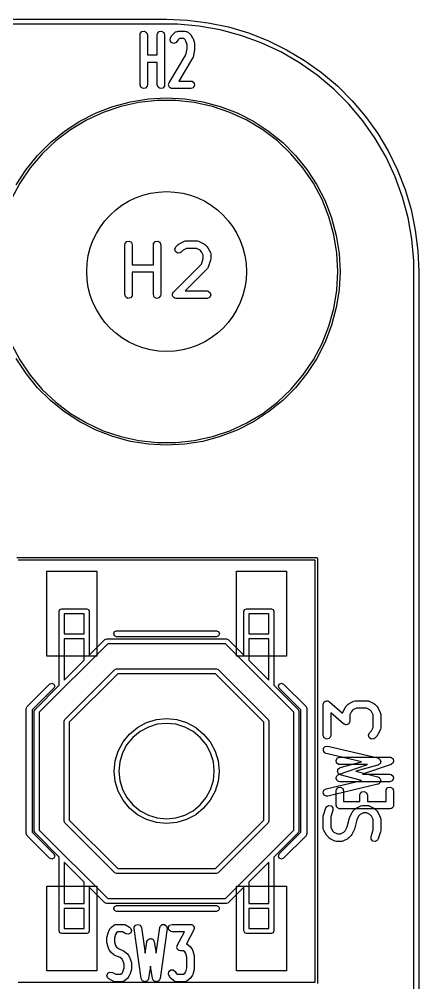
# Model space of a CAD drawing. Extents: x 3.67 to 6.5, y -4.53 to -1.6.
# Drawn here: x 6.183 to 6.498, y -2.529 to -1.77 of the extents above; entities that cross this region are included whole.
import ezdxf

# ---------------------------------------------------------------- set-up
doc = ezdxf.new("R2010")
doc.units = 0
doc.header["$MEASUREMENT"] = 0
doc.layers.add('BLACK', color=7, linetype='CONTINUOUS')

msp = doc.modelspace()

# ---------------------------------------------------------------- linework, layer by layer
at = {"layer": 'BLACK', "linetype": 'CONTINUOUS'}
for p, q in [((3.93701, -1.76969), (6.29921, -1.76969)), ((6.29921, -1.77362), (3.93701, -1.77362)), ((6.29921, -1.76969), (6.31563, -1.77036)), ((6.30772, -1.77362), (6.29921, -1.77362)), ((6.32467, -1.77511), (6.30772, -1.77362)), ((6.31563, -1.77036), (6.33194, -1.7724)), ((6.34143, -1.77806), (6.32467, -1.77511)), ((6.33194, -1.7724), (6.34802, -1.77577)), ((6.34802, -1.77577), (6.36377, -1.78046)), ((6.27826, -1.78199), (6.27844, -1.78098)), ((6.27826, -1.82136), (6.27826, -1.78199)), ((6.27844, -1.78098), (6.27974, -1.77944)), ((6.27974, -1.77944), (6.28173, -1.77908)), ((6.28173, -1.77908), (6.28348, -1.78009)), ((6.28348, -1.78009), (6.28417, -1.78199)), ((6.28417, -1.78199), (6.28417, -1.79779)), ((6.29176, -1.78199), (6.29194, -1.78098)), ((6.29176, -1.79779), (6.29176, -1.78199)), ((6.29194, -1.78098), (6.29324, -1.77944)), ((6.29324, -1.77944), (6.29523, -1.77908)), ((6.29523, -1.77908), (6.29698, -1.78009)), ((6.29698, -1.78009), (6.29767, -1.78199)), ((6.29767, -1.78199), (6.29767, -1.82136)), ((6.30192, -1.78621), (6.3023, -1.78422)), ((6.3023, -1.78422), (6.30343, -1.78235)), ((6.30343, -1.78235), (6.30405, -1.78163)), ((6.30405, -1.78163), (6.30407, -1.7816)), ((6.30407, -1.7816), (6.30632, -1.77972)), ((6.30632, -1.77972), (6.30721, -1.77921)), ((6.30721, -1.77921), (6.30773, -1.77922)), ((6.30773, -1.77922), (6.30821, -1.77904)), ((6.30821, -1.77904), (6.31384, -1.77904)), ((6.31384, -1.77904), (6.31485, -1.77922)), ((6.31485, -1.77922), (6.31524, -1.77955)), ((6.31524, -1.77955), (6.31573, -1.77972)), ((6.31573, -1.77972), (6.31798, -1.7816)), ((6.31798, -1.7816), (6.31859, -1.78233)), ((6.31859, -1.78233), (6.31862, -1.78235)), ((6.31862, -1.78235), (6.31974, -1.78422)), ((6.31974, -1.78422), (6.31996, -1.78479)), ((6.35787, -1.78246), (6.34143, -1.77806)), ((6.37386, -1.78828), (6.35787, -1.78246)), ((6.36377, -1.78046), (6.37908, -1.78643)), ((6.3029, -1.78797), (6.30192, -1.78621)), ((6.30479, -1.78869), (6.3029, -1.78797)), ((6.3067, -1.78804), (6.30479, -1.78869)), ((6.30737, -1.78726), (6.3067, -1.78804)), ((6.30824, -1.78582), (6.30737, -1.78726)), ((6.30928, -1.78495), (6.30824, -1.78582)), ((6.31277, -1.78495), (6.30928, -1.78495)), ((6.31381, -1.78582), (6.31277, -1.78495)), ((6.31449, -1.78694), (6.31381, -1.78582)), ((6.31538, -1.78993), (6.31449, -1.78694)), ((6.31538, -1.79295), (6.31538, -1.78993)), ((6.31996, -1.78479), (6.32004, -1.78489)), ((6.32004, -1.78489), (6.32116, -1.78864)), ((6.32116, -1.78864), (6.32125, -1.78939)), ((6.32125, -1.78939), (6.32129, -1.78949)), ((6.32129, -1.78949), (6.32129, -1.79324)), ((6.38928, -1.79548), (6.37386, -1.78828)), ((6.37908, -1.78643), (6.39384, -1.79365)), ((6.28417, -1.79779), (6.29176, -1.79779)), ((6.30118, -1.81984), (6.31442, -1.79779)), ((6.31442, -1.79779), (6.31538, -1.79295)), ((6.32011, -1.79944), (6.31975, -1.80037)), ((6.32123, -1.79382), (6.32011, -1.79944)), ((6.32129, -1.79324), (6.32121, -1.79368)), ((6.32121, -1.79368), (6.32123, -1.79382)), ((6.40402, -1.80399), (6.38928, -1.79548)), ((6.39384, -1.79365), (6.40796, -1.80206)), ((6.29176, -1.80369), (6.28417, -1.80369)), ((6.28417, -1.80369), (6.28417, -1.82136)), ((6.29176, -1.82136), (6.29176, -1.80369)), ((6.31974, -1.80038), (6.30893, -1.81841)), ((6.31975, -1.80037), (6.31974, -1.80038)), ((6.41796, -1.81375), (6.40402, -1.80399)), ((6.40796, -1.80206), (6.42133, -1.81161)), ((6.431, -1.82469), (6.41796, -1.81375)), ((6.42133, -1.81161), (6.43387, -1.82223)), ((6.27895, -1.82326), (6.27826, -1.82136)), ((6.28417, -1.82136), (6.28399, -1.82237)), ((6.29245, -1.82326), (6.29176, -1.82136)), ((6.29767, -1.82136), (6.29749, -1.82237)), ((6.3008, -1.82085), (6.30108, -1.82038)), ((6.30089, -1.82134), (6.3008, -1.82085)), ((6.3008, -1.82183), (6.30089, -1.82134)), ((6.30106, -1.8223), (6.3008, -1.82183)), ((6.30115, -1.82284), (6.30106, -1.8223)), ((6.30108, -1.82038), (6.30118, -1.81984)), ((6.30893, -1.81841), (6.31834, -1.81841)), ((6.31834, -1.81841), (6.31935, -1.81859)), ((6.31935, -1.81859), (6.32089, -1.81989)), ((6.32124, -1.82188), (6.32023, -1.82362)), ((6.32089, -1.81989), (6.32124, -1.82188)), ((6.43387, -1.82223), (6.44549, -1.83385)), ((6.2807, -1.82427), (6.27895, -1.82326)), ((6.28269, -1.82392), (6.2807, -1.82427)), ((6.28399, -1.82237), (6.28269, -1.82392)), ((6.2942, -1.82427), (6.29245, -1.82326)), ((6.29619, -1.82392), (6.2942, -1.82427)), ((6.29749, -1.82237), (6.29619, -1.82392)), ((6.30154, -1.82316), (6.30115, -1.82284)), ((6.30178, -1.82359), (6.30154, -1.82316)), ((6.30228, -1.82379), (6.30178, -1.82359)), ((6.3027, -1.82414), (6.30228, -1.82379)), ((6.30362, -1.8243), (6.3027, -1.82414)), ((6.30366, -1.82432), (6.30362, -1.8243)), ((6.30368, -1.82431), (6.30366, -1.82432)), ((6.30371, -1.82432), (6.30368, -1.82431)), ((6.31834, -1.82432), (6.30371, -1.82432)), ((6.32023, -1.82362), (6.31834, -1.82432)), ((6.44303, -1.83672), (6.431, -1.82469)), ((6.25694, -1.83839), (6.27077, -1.83468)), ((6.27737, -1.83524), (6.26309, -1.83839)), ((6.27077, -1.83468), (6.28491, -1.83244)), ((6.2919, -1.83366), (6.27737, -1.83524)), ((6.28491, -1.83244), (6.29921, -1.83169)), ((6.30652, -1.83366), (6.2919, -1.83366)), ((6.29921, -1.83169), (6.31351, -1.83244)), ((6.32106, -1.83524), (6.30652, -1.83366)), ((6.31351, -1.83244), (6.32766, -1.83468)), ((6.33534, -1.83839), (6.32106, -1.83524)), ((6.32766, -1.83468), (6.34149, -1.83839)), ((6.45397, -1.84975), (6.44303, -1.83672)), ((6.44549, -1.83385), (6.45611, -1.84639)), ((6.23081, -1.85002), (6.24357, -1.84352)), ((6.24923, -1.84305), (6.23596, -1.84919)), ((6.24357, -1.84352), (6.25694, -1.83839)), ((6.26309, -1.83839), (6.24923, -1.84305)), ((6.3492, -1.84305), (6.33534, -1.83839)), ((6.34149, -1.83839), (6.35486, -1.84352)), ((6.36247, -1.84919), (6.3492, -1.84305)), ((6.35486, -1.84352), (6.36762, -1.85002)), ((6.2188, -1.85782), (6.23081, -1.85002)), ((6.23596, -1.84919), (6.22343, -1.85673)), ((6.375, -1.85673), (6.36247, -1.84919)), ((6.36762, -1.85002), (6.37963, -1.85782)), ((6.46373, -1.86369), (6.45397, -1.84975)), ((6.45611, -1.84639), (6.46566, -1.85976)), ((6.20767, -1.86683), (6.2188, -1.85782)), ((6.22343, -1.85673), (6.21179, -1.86558)), ((6.38664, -1.86558), (6.375, -1.85673)), ((6.37963, -1.85782), (6.39076, -1.86683)), ((6.46566, -1.85976), (6.47407, -1.87388)), ((6.19754, -1.87696), (6.20767, -1.86683)), ((6.21179, -1.86558), (6.20117, -1.87564)), ((6.39725, -1.87564), (6.38664, -1.86558)), ((6.39076, -1.86683), (6.40088, -1.87696)), ((6.47224, -1.87843), (6.46373, -1.86369)), ((6.47407, -1.87388), (6.48129, -1.88864)), ((6.18853, -1.88809), (6.19754, -1.87696)), ((6.20117, -1.87564), (6.19171, -1.88678)), ((6.40672, -1.88678), (6.39725, -1.87564)), ((6.40088, -1.87696), (6.4099, -1.88809)), ((6.47943, -1.89385), (6.47224, -1.87843)), ((6.18073, -1.9001), (6.18853, -1.88809)), ((6.19171, -1.88678), (6.1835, -1.89888)), ((6.41492, -1.89888), (6.40672, -1.88678)), ((6.4099, -1.88809), (6.41769, -1.9001)), ((6.48129, -1.88864), (6.48726, -1.90395)), ((6.48525, -1.90985), (6.47943, -1.89385)), ((6.1835, -1.89888), (6.17665, -1.9118)), ((6.42177, -1.9118), (6.41492, -1.89888)), ((6.41769, -1.9001), (6.4242, -1.91286)), ((6.48726, -1.90395), (6.49195, -1.9197)), ((6.42718, -1.92539), (6.42177, -1.9118)), ((6.4242, -1.91286), (6.42933, -1.92623)), ((6.48966, -1.92628), (6.48525, -1.90985)), ((6.49195, -1.9197), (6.49532, -1.93578)), ((6.4311, -1.93947), (6.42718, -1.92539)), ((6.42933, -1.92623), (6.43303, -1.94006)), ((6.49261, -1.94304), (6.48966, -1.92628)), ((6.49532, -1.93578), (6.49735, -1.95209)), ((6.43346, -1.9539), (6.4311, -1.93947)), ((6.43303, -1.94006), (6.43527, -1.9542)), ((6.49409, -1.96), (6.49261, -1.94304)), ((6.26626, -1.94735), (6.26644, -1.94634)), ((6.26626, -1.98672), (6.26626, -1.94735)), ((6.26644, -1.94634), (6.26774, -1.94479)), ((6.26774, -1.94479), (6.26973, -1.94444)), ((6.26973, -1.94444), (6.27148, -1.94545)), ((6.27148, -1.94545), (6.27217, -1.94735)), ((6.27217, -1.94735), (6.27217, -1.96314)), ((6.28876, -1.94735), (6.28894, -1.94634)), ((6.28876, -1.96314), (6.28876, -1.94735)), ((6.28894, -1.94634), (6.29024, -1.94479)), ((6.29024, -1.94479), (6.29223, -1.94444)), ((6.29223, -1.94444), (6.29398, -1.94545)), ((6.29398, -1.94545), (6.29467, -1.94735)), ((6.29467, -1.94735), (6.29467, -1.98672)), ((6.30564, -1.95084), (6.3065, -1.94901)), ((6.30617, -1.95279), (6.30564, -1.95084)), ((6.3065, -1.94901), (6.30837, -1.94713)), ((6.30837, -1.94713), (6.3091, -1.94663)), ((6.3091, -1.94663), (6.30914, -1.94658)), ((6.30914, -1.94658), (6.31289, -1.94471)), ((6.31491, -1.9503), (6.31221, -1.95165)), ((6.31289, -1.94471), (6.31387, -1.94441)), ((6.31387, -1.94441), (6.31404, -1.94445)), ((6.31404, -1.94445), (6.31421, -1.94439)), ((6.31421, -1.94439), (6.32358, -1.94439)), ((6.32289, -1.9503), (6.31491, -1.9503)), ((6.32558, -1.95165), (6.32289, -1.9503)), ((6.32358, -1.94439), (6.32459, -1.94457)), ((6.32459, -1.94457), (6.32473, -1.94469)), ((6.32473, -1.94469), (6.32491, -1.94471)), ((6.32491, -1.94471), (6.32865, -1.94658)), ((6.32865, -1.94658), (6.32936, -1.94711)), ((6.32936, -1.94711), (6.32942, -1.94713)), ((6.32942, -1.94713), (6.3313, -1.94901)), ((6.3313, -1.94901), (6.3318, -1.94973)), ((6.3318, -1.94973), (6.33185, -1.94978)), ((6.33185, -1.94978), (6.33372, -1.95353)), ((6.30782, -1.95395), (6.30617, -1.95279)), ((6.30983, -1.95377), (6.30782, -1.95395)), ((6.31067, -1.95318), (6.30983, -1.95377)), ((6.31221, -1.95165), (6.31067, -1.95318)), ((6.32678, -1.95285), (6.32558, -1.95165)), ((6.32663, -1.96263), (6.32813, -1.95812)), ((6.32813, -1.95554), (6.32678, -1.95285)), ((6.32813, -1.95812), (6.32813, -1.95554)), ((6.33372, -1.95353), (6.33402, -1.95451)), ((6.33404, -1.9586), (6.33388, -1.95947)), ((6.33402, -1.95451), (6.33398, -1.95468)), ((6.33398, -1.95468), (6.33404, -1.95485)), ((6.33404, -1.95485), (6.33404, -1.9586)), ((6.43425, -1.9685), (6.43346, -1.9539)), ((6.43527, -1.9542), (6.43602, -1.9685)), ((6.49735, -1.95209), (6.49803, -1.9685)), ((6.27217, -1.96314), (6.28876, -1.96314)), ((6.30462, -1.98463), (6.32663, -1.96263)), ((6.3313, -1.96631), (6.31384, -1.98376)), ((6.33137, -1.96615), (6.3313, -1.96631)), ((6.33152, -1.96606), (6.33137, -1.96615)), ((6.33201, -1.96515), (6.33152, -1.96606)), ((6.33388, -1.95953), (6.33201, -1.96515)), ((6.33388, -1.95947), (6.33388, -1.95953)), ((6.49409, -1.9685), (6.49409, -1.96)), ((6.28876, -1.96905), (6.27217, -1.96905)), ((6.27217, -1.96905), (6.27217, -1.98672)), ((6.28876, -1.98672), (6.28876, -1.96905)), ((6.43346, -1.9831), (6.43425, -1.9685)), ((6.43602, -1.9685), (6.43527, -1.9828)), ((6.49409, -3.11024), (6.49409, -1.9685)), ((6.49803, -1.9685), (6.49803, -1.9685)), ((6.49803, -1.9685), (6.49803, -3.11024)), ((6.26695, -1.98862), (6.26626, -1.98672)), ((6.2687, -1.98963), (6.26695, -1.98862)), ((6.27069, -1.98927), (6.2687, -1.98963)), ((6.27199, -1.98773), (6.27069, -1.98927)), ((6.27217, -1.98672), (6.27199, -1.98773)), ((6.28945, -1.98862), (6.28876, -1.98672)), ((6.2912, -1.98963), (6.28945, -1.98862)), ((6.29319, -1.98927), (6.2912, -1.98963)), ((6.29449, -1.98773), (6.29319, -1.98927)), ((6.29467, -1.98672), (6.29449, -1.98773)), ((6.30377, -1.98646), (6.30383, -1.98634)), ((6.304, -1.98732), (6.30377, -1.98646)), ((6.3038, -1.9862), (6.30425, -1.98543)), ((6.30383, -1.98634), (6.3038, -1.9862)), ((6.30415, -1.98819), (6.304, -1.98732)), ((6.30426, -1.98828), (6.30415, -1.98819)), ((6.30425, -1.98543), (6.30462, -1.98463)), ((6.30429, -1.98841), (6.30426, -1.98828)), ((6.30502, -1.98892), (6.30429, -1.98841)), ((6.3057, -1.98949), (6.30502, -1.98892)), ((6.31384, -1.98376), (6.33108, -1.98376)), ((6.33108, -1.98376), (6.33209, -1.98394)), ((6.33298, -1.98898), (6.33108, -1.98967)), ((6.33209, -1.98394), (6.33364, -1.98524)), ((6.33399, -1.98723), (6.33298, -1.98898)), ((6.33364, -1.98524), (6.33399, -1.98723)), ((6.4311, -1.99753), (6.43346, -1.9831)), ((6.43527, -1.9828), (6.43303, -1.99695)), ((6.30588, -1.98952), (6.3057, -1.98949)), ((6.30595, -1.98957), (6.30588, -1.98952)), ((6.30608, -1.98956), (6.30595, -1.98957)), ((6.30671, -1.98967), (6.30608, -1.98956)), ((6.33108, -1.98967), (6.30671, -1.98967)), ((6.42718, -2.01162), (6.4311, -1.99753)), ((6.43303, -1.99695), (6.42933, -2.01078)), ((6.42177, -2.02521), (6.42718, -2.01162)), ((6.42933, -2.01078), (6.4242, -2.02415)), ((6.17665, -2.02521), (6.1835, -2.03812)), ((6.41492, -2.03812), (6.42177, -2.02521)), ((6.4242, -2.02415), (6.41769, -2.03691)), ((6.18853, -2.04892), (6.18073, -2.03691)), ((6.1835, -2.03812), (6.19171, -2.05023)), ((6.40672, -2.05023), (6.41492, -2.03812)), ((6.41769, -2.03691), (6.4099, -2.04892)), ((6.19754, -2.06005), (6.18853, -2.04892)), ((6.4099, -2.04892), (6.40088, -2.06005)), ((6.19171, -2.05023), (6.20117, -2.06137)), ((6.39725, -2.06137), (6.40672, -2.05023)), ((6.20767, -2.07017), (6.19754, -2.06005)), ((6.20117, -2.06137), (6.21179, -2.07143)), ((6.38664, -2.07143), (6.39725, -2.06137)), ((6.40088, -2.06005), (6.39076, -2.07017)), ((6.2188, -2.07919), (6.20767, -2.07017)), ((6.21179, -2.07143), (6.22343, -2.08028)), ((6.375, -2.08028), (6.38664, -2.07143)), ((6.39076, -2.07017), (6.37963, -2.07919)), ((6.23081, -2.08699), (6.2188, -2.07919)), ((6.22343, -2.08028), (6.23596, -2.08781)), ((6.36247, -2.08781), (6.375, -2.08028)), ((6.37963, -2.07919), (6.36762, -2.08699)), ((6.24357, -2.09349), (6.23081, -2.08699)), ((6.23596, -2.08781), (6.24923, -2.09395)), ((6.3492, -2.09395), (6.36247, -2.08781)), ((6.36762, -2.08699), (6.35486, -2.09349)), ((6.25694, -2.09862), (6.24357, -2.09349)), ((6.24923, -2.09395), (6.26309, -2.09862)), ((6.33534, -2.09862), (6.3492, -2.09395)), ((6.35486, -2.09349), (6.34149, -2.09862)), ((6.27077, -2.10233), (6.25694, -2.09862)), ((6.26309, -2.09862), (6.27737, -2.10177)), ((6.28491, -2.10457), (6.27077, -2.10233)), ((6.27737, -2.10177), (6.2919, -2.10335)), ((6.30652, -2.10335), (6.32106, -2.10177)), ((6.32766, -2.10233), (6.31351, -2.10457)), ((6.32106, -2.10177), (6.33534, -2.09862)), ((6.34149, -2.09862), (6.32766, -2.10233)), ((6.29921, -2.10531), (6.28491, -2.10457)), ((6.2919, -2.10335), (6.30652, -2.10335)), ((6.31351, -2.10457), (6.29921, -2.10531)), ((6.1811, -2.1939), (6.41732, -2.1939)), ((6.41732, -2.1939), (6.41802, -2.19419)), ((6.41802, -2.19419), (6.41831, -2.19488)), ((6.41634, -2.19587), (6.18209, -2.19587)), ((6.41634, -2.52854), (6.41634, -2.19587)), ((6.41831, -2.19488), (6.41831, -2.52953)), ((6.20472, -2.27165), (6.20472, -2.20472)), ((6.20472, -2.20472), (6.24409, -2.20472)), ((6.24409, -2.20472), (6.24409, -2.27165)), ((6.35433, -2.27165), (6.35433, -2.20472)), ((6.35433, -2.20472), (6.3937, -2.20472)), ((6.3937, -2.20472), (6.3937, -2.27165)), ((6.21457, -2.23622), (6.21514, -2.23483)), ((6.21457, -2.29446), (6.21457, -2.23622)), ((6.21514, -2.23483), (6.21654, -2.23425)), ((6.21654, -2.23425), (6.23622, -2.23425)), ((6.2185, -2.23819), (6.2185, -2.25394)), ((6.23425, -2.23819), (6.2185, -2.23819)), ((6.23425, -2.25394), (6.23425, -2.23819)), ((6.23622, -2.23425), (6.23761, -2.23483)), ((6.23761, -2.23483), (6.23819, -2.23622)), ((6.23819, -2.23622), (6.23819, -2.27084)), ((6.36024, -2.23622), (6.36081, -2.23483)), ((6.36024, -2.27084), (6.36024, -2.23622)), ((6.36081, -2.23483), (6.3622, -2.23425)), ((6.3622, -2.23425), (6.38189, -2.23425)), ((6.36417, -2.23819), (6.36417, -2.25394)), ((6.37992, -2.23819), (6.36417, -2.23819)), ((6.37992, -2.25394), (6.37992, -2.23819)), ((6.38189, -2.23425), (6.38328, -2.23483)), ((6.38328, -2.23483), (6.38386, -2.23622)), ((6.38386, -2.23622), (6.38386, -2.29446)), ((6.2185, -2.25394), (6.23425, -2.25394)), ((6.25748, -2.25394), (6.25817, -2.25227)), ((6.25817, -2.25561), (6.25748, -2.25394)), ((6.25817, -2.25227), (6.25984, -2.25157)), ((6.25984, -2.25157), (6.33858, -2.25157)), ((6.33858, -2.25157), (6.34025, -2.25227)), ((6.34025, -2.25227), (6.34094, -2.25394)), ((6.34094, -2.25394), (6.34025, -2.25561)), ((6.36417, -2.25394), (6.37992, -2.25394)), ((6.25278, -2.26181), (6.19882, -2.31578)), ((6.2185, -2.25787), (6.2185, -2.29052)), ((6.23425, -2.25787), (6.2185, -2.25787)), ((6.23425, -2.27478), (6.23425, -2.25787)), ((6.23819, -2.27084), (6.25058, -2.25845)), ((6.25058, -2.25845), (6.25197, -2.25787)), ((6.25197, -2.25787), (6.34646, -2.25787)), ((6.34564, -2.26181), (6.25278, -2.26181)), ((6.25984, -2.2563), (6.25817, -2.25561)), ((6.33858, -2.2563), (6.25984, -2.2563)), ((6.34025, -2.25561), (6.33858, -2.2563)), ((6.39961, -2.31578), (6.34564, -2.26181)), ((6.34646, -2.25787), (6.34785, -2.25845)), ((6.34785, -2.25845), (6.36024, -2.27084)), ((6.36417, -2.25787), (6.36417, -2.27478)), ((6.37992, -2.25787), (6.36417, -2.25787)), ((6.37992, -2.29052), (6.37992, -2.25787)), ((6.24409, -2.27165), (6.20472, -2.27165)), ((6.2185, -2.29052), (6.23425, -2.27478)), ((6.3937, -2.27165), (6.35433, -2.27165)), ((6.36417, -2.27478), (6.37992, -2.29052)), ((6.21908, -2.32144), (6.25845, -2.28207)), ((6.26066, -2.28543), (6.22244, -2.32365)), ((6.25845, -2.28207), (6.25984, -2.2815)), ((6.25984, -2.2815), (6.33858, -2.2815)), ((6.33777, -2.28543), (6.26066, -2.28543)), ((6.37598, -2.32365), (6.33777, -2.28543)), ((6.33858, -2.2815), (6.33997, -2.28207)), ((6.33997, -2.28207), (6.37934, -2.32144)), ((6.20699, -2.29361), (6.20866, -2.29291)), ((6.20866, -2.29291), (6.21033, -2.29361)), ((6.38809, -2.29361), (6.38976, -2.29291)), ((6.38976, -2.29291), (6.39143, -2.29361)), ((6.18927, -2.31132), (6.20699, -2.29361)), ((6.21033, -2.29695), (6.19331, -2.31397)), ((6.19546, -2.31357), (6.21457, -2.29446)), ((6.21033, -2.29361), (6.21102, -2.29528)), ((6.21102, -2.29528), (6.21033, -2.29695)), ((6.38386, -2.29446), (6.40297, -2.31357)), ((6.3874, -2.29528), (6.38809, -2.29361)), ((6.38809, -2.29695), (6.3874, -2.29528)), ((6.40512, -2.31397), (6.38809, -2.29695)), ((6.39143, -2.29361), (6.40915, -2.31132)), ((6.42292, -2.3087), (6.42343, -2.30809)), ((6.42343, -2.30809), (6.42384, -2.30741)), ((6.42384, -2.30741), (6.42407, -2.30733)), ((6.42407, -2.30733), (6.42422, -2.30715)), ((6.42422, -2.30715), (6.425, -2.30702)), ((6.425, -2.30702), (6.42575, -2.30676)), ((6.42575, -2.30676), (6.42597, -2.30684)), ((6.42597, -2.30684), (6.42621, -2.3068)), ((6.42621, -2.3068), (6.4269, -2.3072)), ((6.4269, -2.3072), (6.42764, -2.30749)), ((6.42764, -2.30749), (6.43787, -2.31645)), ((6.44312, -2.30895), (6.44687, -2.30707)), ((6.44687, -2.30707), (6.44785, -2.30678)), ((6.44785, -2.30678), (6.44802, -2.30682)), ((6.44802, -2.30682), (6.44819, -2.30676)), ((6.44819, -2.30676), (6.45756, -2.30676)), ((6.45756, -2.30676), (6.45857, -2.30694)), ((6.45857, -2.30694), (6.45871, -2.30705)), ((6.45871, -2.30705), (6.45889, -2.30707)), ((6.45889, -2.30707), (6.46263, -2.30895)), ((6.18858, -2.31299), (6.18927, -2.31132)), ((6.18858, -2.41142), (6.18858, -2.31299)), ((6.18927, -2.31132), (6.18927, -2.31132)), ((6.19331, -2.31397), (6.19331, -2.41044)), ((6.19488, -2.31496), (6.19546, -2.31357)), ((6.19488, -2.40945), (6.19488, -2.31496)), ((6.19546, -2.31357), (6.19546, -2.31357)), ((6.19882, -2.31578), (6.19882, -2.40863)), ((6.39961, -2.40863), (6.39961, -2.31578)), ((6.40297, -2.31357), (6.40354, -2.31496)), ((6.40354, -2.31496), (6.40354, -2.40945)), ((6.40512, -2.41044), (6.40512, -2.31397)), ((6.40915, -2.31132), (6.40984, -2.31299)), ((6.40984, -2.31299), (6.40984, -2.41142)), ((6.42274, -2.30971), (6.42282, -2.30927)), ((6.42274, -2.33408), (6.42274, -2.30971)), ((6.4228, -2.30914), (6.42286, -2.30903)), ((6.42282, -2.30927), (6.4228, -2.30914)), ((6.42286, -2.30903), (6.42292, -2.3087)), ((6.43805, -2.31589), (6.43993, -2.31214)), ((6.43993, -2.31214), (6.44045, -2.31143)), ((6.44045, -2.31143), (6.44048, -2.31137)), ((6.44048, -2.31137), (6.44235, -2.3095)), ((6.44235, -2.3095), (6.44308, -2.30899)), ((6.44308, -2.30899), (6.44312, -2.30895)), ((6.44499, -2.31521), (6.44364, -2.31791)), ((6.44619, -2.31401), (6.44499, -2.31521)), ((6.44889, -2.31266), (6.44619, -2.31401)), ((6.45687, -2.31266), (6.44889, -2.31266)), ((6.45957, -2.31401), (6.45687, -2.31266)), ((6.46076, -2.31521), (6.45957, -2.31401)), ((6.46211, -2.31791), (6.46076, -2.31521)), ((6.46263, -2.30895), (6.46334, -2.30947)), ((6.46334, -2.30947), (6.4634, -2.3095)), ((6.4634, -2.3095), (6.46528, -2.31137)), ((6.46528, -2.31137), (6.46578, -2.3121)), ((6.46578, -2.3121), (6.46583, -2.31214)), ((6.46583, -2.31214), (6.4677, -2.31589)), ((6.2185, -2.32283), (6.21908, -2.32144)), ((6.2185, -2.40157), (6.2185, -2.32283)), ((6.21908, -2.32144), (6.21908, -2.32144)), ((6.28339, -2.32401), (6.29115, -2.32166)), ((6.29115, -2.32166), (6.29921, -2.32087)), ((6.29921, -2.32087), (6.30728, -2.32166)), ((6.30728, -2.32166), (6.31503, -2.32401)), ((6.37934, -2.32144), (6.37992, -2.32283)), ((6.37992, -2.32283), (6.37992, -2.32283)), ((6.37992, -2.32283), (6.37992, -2.40157)), ((6.43875, -2.32506), (6.42865, -2.31622)), ((6.42865, -2.31622), (6.42865, -2.33408)), ((6.43787, -2.31645), (6.43792, -2.3162)), ((6.43792, -2.3162), (6.43803, -2.31607)), ((6.43803, -2.31607), (6.43805, -2.31589)), ((6.44359, -2.32341), (6.44353, -2.32351)), ((6.44364, -2.32283), (6.44357, -2.32327)), ((6.44357, -2.32327), (6.44359, -2.32341)), ((6.44364, -2.31791), (6.44364, -2.32283)), ((6.46211, -2.32776), (6.46211, -2.31791)), ((6.4677, -2.31589), (6.468, -2.31687)), ((6.468, -2.31687), (6.46796, -2.31704)), ((6.46796, -2.31704), (6.46802, -2.31721)), ((6.46802, -2.31721), (6.46802, -2.32846)), ((6.22244, -2.32365), (6.22244, -2.40076)), ((6.26998, -2.33297), (6.27625, -2.32783)), ((6.27833, -2.33096), (6.27264, -2.33563)), ((6.27625, -2.32783), (6.28339, -2.32401)), ((6.28483, -2.32748), (6.27833, -2.33096)), ((6.29188, -2.32534), (6.28483, -2.32748)), ((6.29921, -2.32462), (6.29188, -2.32534)), ((6.30654, -2.32534), (6.29921, -2.32462)), ((6.31359, -2.32748), (6.30654, -2.32534)), ((6.32009, -2.33096), (6.31359, -2.32748)), ((6.31503, -2.32401), (6.32218, -2.32783)), ((6.32579, -2.33563), (6.32009, -2.33096)), ((6.32218, -2.32783), (6.32844, -2.33297)), ((6.37598, -2.40076), (6.37598, -2.32365)), ((6.43949, -2.32534), (6.43875, -2.32506)), ((6.44018, -2.32574), (6.43949, -2.32534)), ((6.44041, -2.3257), (6.44018, -2.32574)), ((6.44063, -2.32579), (6.44041, -2.3257)), ((6.44138, -2.32553), (6.44063, -2.32579)), ((6.44217, -2.32539), (6.44138, -2.32553)), ((6.44232, -2.32521), (6.44217, -2.32539)), ((6.44254, -2.32514), (6.44232, -2.32521)), ((6.44295, -2.32445), (6.44254, -2.32514)), ((6.44347, -2.32384), (6.44295, -2.32445)), ((6.44353, -2.32351), (6.44347, -2.32384)), ((6.45923, -2.332), (6.46076, -2.33046)), ((6.46076, -2.33046), (6.46211, -2.32776)), ((6.4677, -2.32978), (6.46583, -2.33353)), ((6.46772, -2.3296), (6.4677, -2.32978)), ((6.46784, -2.32947), (6.46772, -2.3296)), ((6.46802, -2.32846), (6.46784, -2.32947)), ((6.26484, -2.33924), (6.26998, -2.33297)), ((6.27264, -2.33563), (6.26796, -2.34132)), ((6.33046, -2.34132), (6.32579, -2.33563)), ((6.32844, -2.33297), (6.33358, -2.33924)), ((6.42343, -2.33598), (6.42274, -2.33408)), ((6.42518, -2.33699), (6.42343, -2.33598)), ((6.42717, -2.33664), (6.42518, -2.33699)), ((6.42847, -2.33509), (6.42717, -2.33664)), ((6.42865, -2.33408), (6.42847, -2.33509)), ((6.45837, -2.33383), (6.45923, -2.332)), ((6.4589, -2.33578), (6.45837, -2.33383)), ((6.46055, -2.33694), (6.4589, -2.33578)), ((6.46256, -2.33676), (6.46055, -2.33694)), ((6.4634, -2.33617), (6.46256, -2.33676)), ((6.46528, -2.3343), (6.4634, -2.33617)), ((6.4653, -2.33424), (6.46528, -2.3343)), ((6.46583, -2.33353), (6.4653, -2.33424)), ((6.26102, -2.34639), (6.26484, -2.33924)), ((6.26796, -2.34132), (6.26449, -2.34782)), ((6.33393, -2.34782), (6.33046, -2.34132)), ((6.33358, -2.33924), (6.3374, -2.34639)), ((6.42286, -2.34618), (6.42298, -2.34416)), ((6.42407, -2.3478), (6.42286, -2.34618)), ((6.42298, -2.34416), (6.42437, -2.34269)), ((6.42437, -2.34269), (6.42638, -2.34246)), ((6.42638, -2.34246), (6.46575, -2.35183)), ((6.25867, -2.35414), (6.26102, -2.34639)), ((6.26449, -2.34782), (6.26235, -2.35487)), ((6.33607, -2.35487), (6.33393, -2.34782)), ((6.3374, -2.34639), (6.33976, -2.35414)), ((6.42501, -2.3482), (6.42407, -2.3478)), ((6.453, -2.35487), (6.42501, -2.3482)), ((6.43294, -2.35362), (6.43395, -2.35187)), ((6.43329, -2.3556), (6.43294, -2.35362)), ((6.43395, -2.35187), (6.43585, -2.35118)), ((6.43585, -2.35118), (6.47522, -2.35118)), ((6.46575, -2.35183), (6.46669, -2.35224)), ((6.46669, -2.35224), (6.46687, -2.35249)), ((6.46687, -2.35249), (6.46715, -2.35262)), ((6.46715, -2.35262), (6.46746, -2.35328)), ((6.46746, -2.35328), (6.46789, -2.35386)), ((6.47522, -2.35118), (6.47525, -2.35118)), ((6.47525, -2.35118), (6.47528, -2.35118)), ((6.47528, -2.35118), (6.47532, -2.35119)), ((6.47532, -2.35119), (6.47623, -2.35135)), ((6.47623, -2.35135), (6.47665, -2.35171)), ((6.47665, -2.35171), (6.47716, -2.3519)), ((6.47716, -2.3519), (6.4774, -2.35233)), ((6.4774, -2.35233), (6.47778, -2.35265)), ((6.47778, -2.35265), (6.47787, -2.35319)), ((6.47787, -2.35319), (6.47814, -2.35367)), ((6.47814, -2.35367), (6.47804, -2.35415)), ((6.25787, -2.3622), (6.25867, -2.35414)), ((6.26235, -2.35487), (6.26163, -2.3622)), ((6.3368, -2.3622), (6.33607, -2.35487)), ((6.33976, -2.35414), (6.34055, -2.3622)), ((6.43484, -2.3569), (6.43329, -2.3556)), ((6.4342, -2.36172), (6.43426, -2.36096)), ((6.43426, -2.36096), (6.43446, -2.36077)), ((6.43446, -2.36077), (6.43453, -2.36051)), ((6.43453, -2.36051), (6.43515, -2.36007)), ((6.43585, -2.35708), (6.43484, -2.3569)), ((6.43489, -2.36483), (6.4575, -2.35708)), ((6.43515, -2.36007), (6.43569, -2.35953)), ((6.43569, -2.35953), (6.43596, -2.35951)), ((6.4575, -2.35708), (6.43585, -2.35708)), ((6.43596, -2.35951), (6.43618, -2.35935)), ((6.43618, -2.35935), (6.453, -2.35487)), ((6.46582, -2.35756), (6.4484, -2.3622)), ((6.47618, -2.35692), (6.45357, -2.36467)), ((6.46608, -2.35738), (6.46582, -2.35756)), ((6.46639, -2.35735), (6.46608, -2.35738)), ((6.46689, -2.35682), (6.46639, -2.35735)), ((6.46748, -2.3564), (6.46689, -2.35682)), ((6.46756, -2.3561), (6.46748, -2.3564)), ((6.46777, -2.35588), (6.46756, -2.3561)), ((6.46782, -2.35515), (6.46777, -2.35588)), ((6.46801, -2.35445), (6.46782, -2.35515)), ((6.46789, -2.35386), (6.46788, -2.35417)), ((6.46788, -2.35417), (6.46801, -2.35445)), ((6.4766, -2.35658), (6.47618, -2.35692)), ((6.47712, -2.35639), (6.4766, -2.35658)), ((6.47737, -2.35596), (6.47712, -2.35639)), ((6.47775, -2.35565), (6.47737, -2.35596)), ((6.47786, -2.35512), (6.47775, -2.35565)), ((6.47813, -2.35464), (6.47786, -2.35512)), ((6.47804, -2.35415), (6.47813, -2.35464)), ((6.25867, -2.37027), (6.25787, -2.3622)), ((6.26163, -2.3622), (6.26235, -2.36954)), ((6.33607, -2.36954), (6.3368, -2.3622)), ((6.34055, -2.3622), (6.33976, -2.37027)), ((6.43293, -2.36808), (6.43303, -2.3676)), ((6.4332, -2.36856), (6.43293, -2.36808)), ((6.43294, -2.36711), (6.43322, -2.36664)), ((6.43303, -2.3676), (6.43294, -2.36711)), ((6.43329, -2.3691), (6.4332, -2.36856)), ((6.43322, -2.36664), (6.43332, -2.3661)), ((6.43332, -2.3661), (6.43371, -2.36579)), ((6.43371, -2.36579), (6.43395, -2.36536)), ((6.43395, -2.36536), (6.43447, -2.36518)), ((6.434, -2.36246), (6.4342, -2.36172)), ((6.43411, -2.3627), (6.434, -2.36246)), ((6.43409, -2.36297), (6.43411, -2.3627)), ((6.43453, -2.3636), (6.43409, -2.36297)), ((6.43447, -2.36518), (6.43489, -2.36483)), ((6.43485, -2.36429), (6.43453, -2.3636)), ((6.4351, -2.3644), (6.43485, -2.36429)), ((6.43525, -2.36463), (6.4351, -2.3644)), ((6.43618, -2.36506), (6.43525, -2.36463)), ((6.453, -2.36954), (6.43618, -2.36506)), ((6.4484, -2.3622), (6.46582, -2.36685)), ((6.45357, -2.36467), (6.47522, -2.36467)), ((6.46582, -2.36685), (6.46675, -2.36728)), ((6.46675, -2.36728), (6.46693, -2.36754)), ((6.46693, -2.36754), (6.46721, -2.36768)), ((6.46721, -2.36768), (6.4675, -2.36834)), ((6.4675, -2.36834), (6.46791, -2.36894)), ((6.46791, -2.36894), (6.46789, -2.36924)), ((6.47522, -2.36467), (6.47623, -2.36485)), ((6.47623, -2.36485), (6.47778, -2.36615)), ((6.47813, -2.36814), (6.47712, -2.36989)), ((6.47778, -2.36615), (6.47813, -2.36814)), ((6.26102, -2.37802), (6.25867, -2.37027)), ((6.26235, -2.36954), (6.26449, -2.37659)), ((6.26449, -2.37659), (6.26796, -2.38308)), ((6.33046, -2.38308), (6.33393, -2.37659)), ((6.33393, -2.37659), (6.33607, -2.36954)), ((6.33976, -2.37027), (6.3374, -2.37802)), ((6.42332, -2.37732), (6.42501, -2.37621)), ((6.42501, -2.37621), (6.453, -2.36954)), ((6.46575, -2.37258), (6.42638, -2.38195)), ((6.43308, -2.37674), (6.43437, -2.37519)), ((6.43367, -2.36942), (6.43329, -2.3691)), ((6.43391, -2.36985), (6.43367, -2.36942)), ((6.43442, -2.37005), (6.43391, -2.36985)), ((6.43437, -2.37519), (6.43636, -2.37484)), ((6.43484, -2.3704), (6.43442, -2.37005)), ((6.43575, -2.37056), (6.43484, -2.3704)), ((6.4358, -2.37058), (6.43575, -2.37056)), ((6.43582, -2.37057), (6.4358, -2.37058)), ((6.43585, -2.37058), (6.43582, -2.37057)), ((6.47522, -2.37058), (6.43585, -2.37058)), ((6.43636, -2.37484), (6.43811, -2.37585)), ((6.43811, -2.37585), (6.4388, -2.37775)), ((6.46601, -2.37241), (6.46575, -2.37258)), ((6.46631, -2.37238), (6.46601, -2.37241)), ((6.46683, -2.37186), (6.46631, -2.37238)), ((6.46743, -2.37146), (6.46683, -2.37186)), ((6.46752, -2.37117), (6.46743, -2.37146)), ((6.46774, -2.37095), (6.46752, -2.37117)), ((6.4678, -2.37022), (6.46774, -2.37095)), ((6.46801, -2.36953), (6.4678, -2.37022)), ((6.46789, -2.36924), (6.46801, -2.36953)), ((6.47245, -2.37674), (6.47374, -2.37519)), ((6.47374, -2.37519), (6.47573, -2.37484)), ((6.47712, -2.36989), (6.47522, -2.37058)), ((6.47573, -2.37484), (6.47748, -2.37585)), ((6.47748, -2.37585), (6.47817, -2.37775)), ((6.26484, -2.38517), (6.26102, -2.37802)), ((6.26796, -2.38308), (6.27264, -2.38878)), ((6.32579, -2.38878), (6.33046, -2.38308)), ((6.3374, -2.37802), (6.33358, -2.38517)), ((6.42275, -2.37925), (6.42332, -2.37732)), ((6.42355, -2.38111), (6.42275, -2.37925)), ((6.42535, -2.38201), (6.42355, -2.38111)), ((6.42638, -2.38195), (6.42535, -2.38201)), ((6.4329, -2.37775), (6.43308, -2.37674)), ((6.4329, -2.389), (6.4329, -2.37775)), ((6.4388, -2.37775), (6.4388, -2.38605)), ((6.45165, -2.38112), (6.45182, -2.38011)), ((6.45165, -2.38605), (6.45165, -2.38112)), ((6.45182, -2.38011), (6.45312, -2.37857)), ((6.45312, -2.37857), (6.45511, -2.37822)), ((6.45511, -2.37822), (6.45686, -2.37923)), ((6.45686, -2.37923), (6.45755, -2.38112)), ((6.45755, -2.38112), (6.45755, -2.38605)), ((6.47227, -2.37775), (6.47245, -2.37674)), ((6.47227, -2.38605), (6.47227, -2.37775)), ((6.47817, -2.37775), (6.47817, -2.389)), ((6.26998, -2.39144), (6.26484, -2.38517)), ((6.27625, -2.39658), (6.26998, -2.39144)), ((6.27264, -2.38878), (6.27833, -2.39345)), ((6.32009, -2.39345), (6.32579, -2.38878)), ((6.32844, -2.39144), (6.32218, -2.39658)), ((6.33358, -2.38517), (6.32844, -2.39144)), ((6.42289, -2.39689), (6.42477, -2.39127)), ((6.42477, -2.39127), (6.42526, -2.39037)), ((6.42526, -2.39037), (6.42698, -2.38931)), ((6.42698, -2.38931), (6.42897, -2.3896)), ((6.42897, -2.3896), (6.43031, -2.39112)), ((6.43031, -2.39112), (6.43037, -2.39313)), ((6.43316, -2.38972), (6.4329, -2.389)), ((6.43329, -2.39048), (6.43316, -2.38972)), ((6.4335, -2.39065), (6.43329, -2.39048)), ((6.43359, -2.3909), (6.4335, -2.39065)), ((6.43425, -2.39128), (6.43359, -2.3909)), ((6.43484, -2.39177), (6.43425, -2.39128)), ((6.43522, -2.39184), (6.43484, -2.39177)), ((6.4388, -2.38605), (6.45165, -2.38605)), ((6.44798, -2.39199), (6.4487, -2.39148)), ((6.4487, -2.39148), (6.44875, -2.39143)), ((6.44875, -2.39143), (6.45249, -2.38956)), ((6.45249, -2.38956), (6.45348, -2.38927)), ((6.45348, -2.38927), (6.45365, -2.38931)), ((6.45365, -2.38931), (6.45382, -2.38925)), ((6.45382, -2.38925), (6.45756, -2.38925)), ((6.45755, -2.38605), (6.47227, -2.38605)), ((6.45756, -2.38925), (6.45857, -2.38943)), ((6.45857, -2.38943), (6.45871, -2.38954)), ((6.45871, -2.38954), (6.45889, -2.38956)), ((6.45889, -2.38956), (6.46263, -2.39143)), ((6.46263, -2.39143), (6.46334, -2.39196)), ((6.47594, -2.39169), (6.47522, -2.39195)), ((6.4767, -2.39156), (6.47594, -2.39169)), ((6.47687, -2.39135), (6.4767, -2.39156)), ((6.47712, -2.39126), (6.47687, -2.39135)), ((6.4775, -2.3906), (6.47712, -2.39126)), ((6.478, -2.39001), (6.4775, -2.3906)), ((6.47806, -2.38963), (6.478, -2.39001)), ((6.47813, -2.38951), (6.47806, -2.38963)), ((6.47817, -2.389), (6.47811, -2.38938)), ((6.47811, -2.38938), (6.47813, -2.38951)), ((6.28339, -2.4004), (6.27625, -2.39658)), ((6.27833, -2.39345), (6.28483, -2.39693)), ((6.28483, -2.39693), (6.29188, -2.39907)), ((6.29188, -2.39907), (6.29921, -2.39979)), ((6.29921, -2.39979), (6.30654, -2.39907)), ((6.30654, -2.39907), (6.31359, -2.39693)), ((6.31359, -2.39693), (6.32009, -2.39345)), ((6.32218, -2.39658), (6.31503, -2.4004)), ((6.42274, -2.39783), (6.42289, -2.39696)), ((6.42274, -2.4072), (6.42274, -2.39783)), ((6.42289, -2.39696), (6.42289, -2.39689)), ((6.43037, -2.39313), (6.42865, -2.3983)), ((6.42865, -2.3983), (6.42865, -2.4065)), ((6.43534, -2.39191), (6.43522, -2.39184)), ((6.43547, -2.39188), (6.43534, -2.39191)), ((6.43585, -2.39195), (6.43547, -2.39188)), ((6.47522, -2.39195), (6.43585, -2.39195)), ((6.44166, -2.40617), (6.44345, -2.39898)), ((6.44345, -2.39898), (6.44366, -2.39852)), ((6.44366, -2.39852), (6.44368, -2.39838)), ((6.44368, -2.39838), (6.44555, -2.39463)), ((6.44555, -2.39463), (6.44608, -2.39392)), ((6.44608, -2.39392), (6.4461, -2.39386)), ((6.4461, -2.39386), (6.44798, -2.39199)), ((6.45062, -2.3977), (6.4491, -2.40073)), ((6.45181, -2.3965), (6.45062, -2.3977)), ((6.45451, -2.39515), (6.45181, -2.3965)), ((6.45687, -2.39515), (6.45451, -2.39515)), ((6.45957, -2.3965), (6.45687, -2.39515)), ((6.46076, -2.3977), (6.45957, -2.3965)), ((6.46211, -2.4004), (6.46076, -2.3977)), ((6.46334, -2.39196), (6.4634, -2.39199)), ((6.4634, -2.39199), (6.46528, -2.39386)), ((6.46528, -2.39386), (6.46578, -2.39459)), ((6.46578, -2.39459), (6.46583, -2.39463)), ((6.46583, -2.39463), (6.4677, -2.39838)), ((6.4677, -2.39838), (6.468, -2.39936)), ((6.468, -2.39936), (6.46796, -2.39953)), ((6.21908, -2.40297), (6.2185, -2.40157)), ((6.25845, -2.44234), (6.21908, -2.40297)), ((6.22244, -2.40076), (6.26066, -2.43898)), ((6.29115, -2.40275), (6.28339, -2.4004)), ((6.29921, -2.40354), (6.29115, -2.40275)), ((6.30728, -2.40275), (6.29921, -2.40354)), ((6.31503, -2.4004), (6.30728, -2.40275)), ((6.33777, -2.43898), (6.37598, -2.40076)), ((6.37934, -2.40297), (6.33997, -2.44234)), ((6.37992, -2.40157), (6.37934, -2.40297)), ((6.42865, -2.4065), (6.43, -2.4092)), ((6.44014, -2.4092), (6.44166, -2.40617)), ((6.4491, -2.40073), (6.44731, -2.40792)), ((6.46211, -2.40859), (6.46211, -2.4004)), ((6.46796, -2.39953), (6.46802, -2.3997)), ((6.46802, -2.3997), (6.46802, -2.40907)), ((6.18927, -2.41309), (6.18858, -2.41142)), ((6.20699, -2.4308), (6.18927, -2.41309)), ((6.18927, -2.41309), (6.18927, -2.41309)), ((6.19331, -2.41044), (6.21033, -2.42746)), ((6.19546, -2.41084), (6.19488, -2.40945)), ((6.21457, -2.42995), (6.19546, -2.41084)), ((6.19882, -2.40863), (6.25278, -2.4626)), ((6.34564, -2.4626), (6.39961, -2.40863)), ((6.40297, -2.41084), (6.38386, -2.42995)), ((6.38809, -2.42746), (6.40512, -2.41044)), ((6.40915, -2.41309), (6.39143, -2.4308)), ((6.40354, -2.40945), (6.40297, -2.41084)), ((6.40984, -2.41142), (6.40915, -2.41309)), ((6.40915, -2.41309), (6.40915, -2.41309)), ((6.4228, -2.40736), (6.42274, -2.4072)), ((6.42276, -2.40754), (6.4228, -2.40736)), ((6.42305, -2.40852), (6.42276, -2.40754)), ((6.42493, -2.41227), (6.42305, -2.40852)), ((6.42497, -2.41231), (6.42493, -2.41227)), ((6.42548, -2.41304), (6.42497, -2.41231)), ((6.42736, -2.41491), (6.42548, -2.41304)), ((6.43, -2.4092), (6.43119, -2.4104)), ((6.43119, -2.4104), (6.43389, -2.41175)), ((6.43389, -2.41175), (6.43625, -2.41175)), ((6.43625, -2.41175), (6.43894, -2.4104)), ((6.43894, -2.4104), (6.44014, -2.4092)), ((6.44465, -2.41304), (6.44278, -2.41491)), ((6.44468, -2.41298), (6.44465, -2.41304)), ((6.44521, -2.41227), (6.44468, -2.41298)), ((6.44708, -2.40852), (6.44521, -2.41227)), ((6.4471, -2.40838), (6.44708, -2.40852)), ((6.44731, -2.40792), (6.4471, -2.40838)), ((6.46039, -2.41376), (6.46211, -2.40859)), ((6.46044, -2.41578), (6.46039, -2.41376)), ((6.46786, -2.41001), (6.46599, -2.41563)), ((6.46802, -2.40907), (6.46786, -2.40994)), ((6.46786, -2.40994), (6.46786, -2.41001)), ((6.42741, -2.41494), (6.42736, -2.41491)), ((6.42812, -2.41546), (6.42741, -2.41494)), ((6.43187, -2.41734), (6.42812, -2.41546)), ((6.43205, -2.41736), (6.43187, -2.41734)), ((6.43218, -2.41747), (6.43205, -2.41736)), ((6.43319, -2.41765), (6.43218, -2.41747)), ((6.43694, -2.41765), (6.43319, -2.41765)), ((6.43711, -2.41759), (6.43694, -2.41765)), ((6.43728, -2.41763), (6.43711, -2.41759)), ((6.43826, -2.41734), (6.43728, -2.41763)), ((6.44201, -2.41546), (6.43826, -2.41734)), ((6.44206, -2.41542), (6.44201, -2.41546)), ((6.44278, -2.41491), (6.44206, -2.41542)), ((6.46178, -2.41729), (6.46044, -2.41578)), ((6.46378, -2.41759), (6.46178, -2.41729)), ((6.4655, -2.41653), (6.46378, -2.41759)), ((6.46599, -2.41563), (6.4655, -2.41653)), ((6.21033, -2.42746), (6.21102, -2.42913)), ((6.21102, -2.42913), (6.21033, -2.4308)), ((6.3874, -2.42913), (6.38809, -2.42746)), ((6.38809, -2.4308), (6.3874, -2.42913)), ((6.20866, -2.4315), (6.20699, -2.4308)), ((6.21033, -2.4308), (6.20866, -2.4315)), ((6.21457, -2.48819), (6.21457, -2.42995)), ((6.23425, -2.44963), (6.2185, -2.43389)), ((6.2185, -2.43389), (6.2185, -2.46654)), ((6.37992, -2.43389), (6.36417, -2.44963)), ((6.37992, -2.46654), (6.37992, -2.43389)), ((6.38386, -2.42995), (6.38386, -2.48819)), ((6.38976, -2.4315), (6.38809, -2.4308)), ((6.39143, -2.4308), (6.38976, -2.4315)), ((6.25984, -2.44291), (6.25845, -2.44234)), ((6.33858, -2.44291), (6.25984, -2.44291)), ((6.26066, -2.43898), (6.33777, -2.43898)), ((6.33997, -2.44234), (6.33858, -2.44291)), ((6.23425, -2.46654), (6.23425, -2.44963)), ((6.36417, -2.44963), (6.36417, -2.46654)), ((6.20472, -2.51969), (6.20472, -2.45276)), ((6.20472, -2.45276), (6.24409, -2.45276)), ((6.25058, -2.46596), (6.23819, -2.45357)), ((6.23819, -2.45357), (6.23819, -2.48819)), ((6.24409, -2.45276), (6.24409, -2.51969)), ((6.36024, -2.45357), (6.34785, -2.46596)), ((6.35433, -2.51969), (6.35433, -2.45276)), ((6.35433, -2.45276), (6.3937, -2.45276)), ((6.36024, -2.48819), (6.36024, -2.45357)), ((6.3937, -2.45276), (6.3937, -2.51969)), ((6.2185, -2.46654), (6.23425, -2.46654)), ((6.25197, -2.46654), (6.25058, -2.46596)), ((6.25058, -2.46596), (6.25058, -2.46596)), ((6.34646, -2.46654), (6.25197, -2.46654)), ((6.25278, -2.4626), (6.34564, -2.4626)), ((6.34785, -2.46596), (6.34646, -2.46654)), ((6.36417, -2.46654), (6.37992, -2.46654)), ((6.2185, -2.47047), (6.2185, -2.48622)), ((6.23425, -2.47047), (6.2185, -2.47047)), ((6.23425, -2.48622), (6.23425, -2.47047)), ((6.25748, -2.47047), (6.25817, -2.4688)), ((6.25817, -2.47214), (6.25748, -2.47047)), ((6.25817, -2.4688), (6.25984, -2.46811)), ((6.25984, -2.47283), (6.25817, -2.47214)), ((6.25984, -2.46811), (6.33858, -2.46811)), ((6.33858, -2.47283), (6.25984, -2.47283)), ((6.33858, -2.46811), (6.34025, -2.4688)), ((6.34025, -2.47214), (6.33858, -2.47283)), ((6.34025, -2.4688), (6.34094, -2.47047)), ((6.34094, -2.47047), (6.34025, -2.47214)), ((6.36417, -2.47047), (6.36417, -2.48622)), ((6.37992, -2.47047), (6.36417, -2.47047)), ((6.37992, -2.48622), (6.37992, -2.47047)), ((6.21514, -2.48958), (6.21457, -2.48819)), ((6.21654, -2.49016), (6.21514, -2.48958)), ((6.23622, -2.49016), (6.21654, -2.49016)), ((6.2185, -2.48622), (6.23425, -2.48622)), ((6.23761, -2.48958), (6.23622, -2.49016)), ((6.23819, -2.48819), (6.23761, -2.48958)), ((6.25229, -2.49258), (6.25341, -2.48883)), ((6.25341, -2.48883), (6.25369, -2.48829)), ((6.25369, -2.48829), (6.25371, -2.48816)), ((6.25371, -2.48816), (6.25484, -2.48629)), ((6.25484, -2.48629), (6.25546, -2.48557)), ((6.25546, -2.48557), (6.25548, -2.48554)), ((6.25548, -2.48554), (6.25773, -2.48366)), ((6.25773, -2.48366), (6.25862, -2.48315)), ((6.25862, -2.48315), (6.25913, -2.48315)), ((6.25964, -2.48975), (6.25896, -2.49088)), ((6.25913, -2.48315), (6.25962, -2.48298)), ((6.25962, -2.48298), (6.26524, -2.48298)), ((6.26069, -2.48888), (6.25964, -2.48975)), ((6.26448, -2.48888), (6.26069, -2.48888)), ((6.26718, -2.49039), (6.26448, -2.48888)), ((6.26524, -2.48298), (6.26625, -2.48316)), ((6.26625, -2.48316), (6.26644, -2.48331)), ((6.26644, -2.48331), (6.26668, -2.48335)), ((6.26668, -2.48335), (6.27005, -2.48522)), ((6.26918, -2.4907), (6.26718, -2.49039)), ((6.27091, -2.48967), (6.26918, -2.4907)), ((6.27005, -2.48522), (6.27085, -2.48587)), ((6.27085, -2.48587), (6.27157, -2.48776)), ((6.27157, -2.48776), (6.27091, -2.48967)), ((6.27357, -2.48635), (6.2736, -2.48532)), ((6.27919, -2.52572), (6.27357, -2.48635)), ((6.2736, -2.48532), (6.27467, -2.48361)), ((6.27467, -2.48361), (6.27659, -2.48298)), ((6.27659, -2.48298), (6.27846, -2.48373)), ((6.27846, -2.48373), (6.27941, -2.48551)), ((6.27941, -2.48551), (6.28228, -2.50558)), ((6.29095, -2.50558), (6.29381, -2.48551)), ((6.29381, -2.48551), (6.29413, -2.48454)), ((6.29966, -2.48635), (6.29404, -2.52572)), ((6.29413, -2.48454), (6.29564, -2.48319)), ((6.29564, -2.48319), (6.29766, -2.48312)), ((6.29766, -2.48312), (6.29925, -2.48437)), ((6.29925, -2.48437), (6.29966, -2.48635)), ((6.30058, -2.48542), (6.30159, -2.48367)), ((6.30093, -2.48741), (6.30058, -2.48542)), ((6.30248, -2.4887), (6.30093, -2.48741)), ((6.30159, -2.48367), (6.30349, -2.48298)), ((6.30349, -2.48888), (6.30248, -2.4887)), ((6.30349, -2.48298), (6.31811, -2.48298)), ((6.31323, -2.48888), (6.30349, -2.48888)), ((6.30762, -2.49956), (6.31323, -2.48888)), ((6.32072, -2.4873), (6.3149, -2.49839)), ((6.31811, -2.48298), (6.31912, -2.48316)), ((6.31912, -2.48316), (6.31947, -2.48345)), ((6.31947, -2.48345), (6.31992, -2.48359)), ((6.31992, -2.48359), (6.32022, -2.48408)), ((6.32022, -2.48408), (6.32067, -2.48445)), ((6.32067, -2.48445), (6.32075, -2.48491)), ((6.32079, -2.48684), (6.32072, -2.4873)), ((6.32075, -2.48491), (6.321, -2.4853)), ((6.32102, -2.48644), (6.32079, -2.48684)), ((6.321, -2.4853), (6.32092, -2.48587)), ((6.32092, -2.48587), (6.32102, -2.48644)), ((6.36081, -2.48958), (6.36024, -2.48819)), ((6.3622, -2.49016), (6.36081, -2.48958)), ((6.38189, -2.49016), (6.3622, -2.49016)), ((6.36417, -2.48622), (6.37992, -2.48622)), ((6.38328, -2.48958), (6.38189, -2.49016)), ((6.38386, -2.48819), (6.38328, -2.48958)), ((6.25217, -2.49343), (6.2523, -2.49269)), ((6.25217, -2.49718), (6.25217, -2.49343)), ((6.2522, -2.49728), (6.25217, -2.49718)), ((6.25229, -2.49803), (6.2522, -2.49728)), ((6.2523, -2.49269), (6.25229, -2.49258)), ((6.25341, -2.50178), (6.25229, -2.49803)), ((6.25896, -2.49088), (6.25807, -2.49386)), ((6.25807, -2.49386), (6.25807, -2.49675)), ((6.25807, -2.49675), (6.25896, -2.49973)), ((6.28228, -2.50558), (6.2837, -2.49671)), ((6.2837, -2.49671), (6.28371, -2.49667)), ((6.28371, -2.49662), (6.28375, -2.49656)), ((6.28371, -2.49667), (6.28371, -2.49662)), ((6.28375, -2.49656), (6.28403, -2.49574)), ((6.28403, -2.49574), (6.28446, -2.49537)), ((6.28446, -2.49537), (6.28475, -2.49489)), ((6.28475, -2.49489), (6.2852, -2.49473)), ((6.2852, -2.49473), (6.28556, -2.49442)), ((6.28556, -2.49442), (6.28613, -2.49441)), ((6.28613, -2.49441), (6.28666, -2.49423)), ((6.28666, -2.49423), (6.2871, -2.4944)), ((6.2871, -2.4944), (6.28758, -2.49439)), ((6.28758, -2.49439), (6.28802, -2.49474)), ((6.28802, -2.49474), (6.28855, -2.49495)), ((6.28855, -2.49495), (6.28878, -2.49536)), ((6.28878, -2.49536), (6.28915, -2.49566)), ((6.28915, -2.49566), (6.28925, -2.49622)), ((6.28925, -2.49622), (6.28953, -2.49671)), ((6.28953, -2.49671), (6.29095, -2.50558)), ((6.2535, -2.50189), (6.25341, -2.50178)), ((6.25371, -2.50245), (6.2535, -2.50189)), ((6.25484, -2.50432), (6.25371, -2.50245)), ((6.25486, -2.50434), (6.25484, -2.50432)), ((6.25548, -2.50507), (6.25486, -2.50434)), ((6.25773, -2.50695), (6.25548, -2.50507)), ((6.25896, -2.49973), (6.25964, -2.50085)), ((6.25964, -2.50085), (6.26117, -2.50212)), ((6.26117, -2.50212), (6.26525, -2.50383)), ((6.26525, -2.50383), (6.26592, -2.50425)), ((6.26592, -2.50425), (6.26601, -2.50428)), ((6.26601, -2.50428), (6.26826, -2.50616)), ((6.30733, -2.50042), (6.30756, -2.50001)), ((6.30743, -2.50098), (6.30733, -2.50042)), ((6.30735, -2.50156), (6.30743, -2.50098)), ((6.3076, -2.50195), (6.30735, -2.50156)), ((6.30756, -2.50001), (6.30762, -2.49956)), ((6.30768, -2.5024), (6.3076, -2.50195)), ((6.30812, -2.50278), (6.30768, -2.5024)), ((6.30843, -2.50326), (6.30812, -2.50278)), ((6.30887, -2.50341), (6.30843, -2.50326)), ((6.30923, -2.5037), (6.30887, -2.50341)), ((6.31024, -2.50388), (6.30923, -2.5037)), ((6.31254, -2.50388), (6.31024, -2.50388)), ((6.31359, -2.50475), (6.31254, -2.50388)), ((6.31426, -2.50588), (6.31359, -2.50475)), ((6.3149, -2.49839), (6.31502, -2.49848)), ((6.31502, -2.49848), (6.3155, -2.49866)), ((6.3155, -2.49866), (6.31775, -2.50053)), ((6.31775, -2.50053), (6.31836, -2.50126)), ((6.31836, -2.50126), (6.31839, -2.50128)), ((6.31839, -2.50128), (6.31952, -2.50316)), ((6.31952, -2.50316), (6.31973, -2.50372)), ((6.31973, -2.50372), (6.31981, -2.50383)), ((6.31981, -2.50383), (6.32094, -2.50758)), ((6.25782, -2.50698), (6.25773, -2.50695)), ((6.25848, -2.5074), (6.25782, -2.50698)), ((6.26257, -2.50911), (6.25848, -2.5074)), ((6.26409, -2.51038), (6.26257, -2.50911)), ((6.26477, -2.5115), (6.26409, -2.51038)), ((6.26566, -2.51448), (6.26477, -2.5115)), ((6.26826, -2.50616), (6.26887, -2.50689)), ((6.26887, -2.50689), (6.2689, -2.50691)), ((6.2689, -2.50691), (6.27002, -2.50878)), ((6.27002, -2.50878), (6.27024, -2.50934)), ((6.27024, -2.50934), (6.27032, -2.50945)), ((6.27032, -2.50945), (6.27144, -2.5132)), ((6.27144, -2.5132), (6.27153, -2.51395)), ((6.31516, -2.50886), (6.31426, -2.50588)), ((6.31516, -2.51737), (6.31516, -2.50886)), ((6.32094, -2.50758), (6.32103, -2.50833)), ((6.32103, -2.50833), (6.32106, -2.50843)), ((6.32106, -2.50843), (6.32106, -2.5178)), ((6.24409, -2.51969), (6.20472, -2.51969)), ((6.25283, -2.52156), (6.25456, -2.52053)), ((6.25456, -2.52053), (6.25655, -2.52084)), ((6.25655, -2.52084), (6.25926, -2.52235)), ((6.26409, -2.52148), (6.26477, -2.52035)), ((6.26477, -2.52035), (6.26566, -2.51737)), ((6.26566, -2.51737), (6.26566, -2.51448)), ((6.27144, -2.51865), (6.27032, -2.5224)), ((6.27157, -2.5178), (6.27144, -2.51854)), ((6.27144, -2.51854), (6.27144, -2.51865)), ((6.27153, -2.51395), (6.27157, -2.51405)), ((6.27157, -2.51405), (6.27157, -2.5178)), ((6.28661, -2.51587), (6.28503, -2.52577)), ((6.2882, -2.52577), (6.28661, -2.51587)), ((6.30059, -2.52211), (6.30091, -2.52012)), ((6.30091, -2.52012), (6.30243, -2.51879)), ((6.30243, -2.51879), (6.30445, -2.51876)), ((6.30445, -2.51876), (6.30602, -2.52003)), ((6.30602, -2.52003), (6.30689, -2.52148)), ((6.31359, -2.52148), (6.31426, -2.52035)), ((6.31426, -2.52035), (6.31516, -2.51737)), ((6.32094, -2.51865), (6.31981, -2.5224)), ((6.32106, -2.5178), (6.32093, -2.51854)), ((6.32093, -2.51854), (6.32094, -2.51865)), ((6.3937, -2.51969), (6.35433, -2.51969)), ((6.25217, -2.52347), (6.25283, -2.52156)), ((6.25289, -2.52536), (6.25217, -2.52347)), ((6.25368, -2.52601), (6.25289, -2.52536)), ((6.25706, -2.52788), (6.25368, -2.52601)), ((6.2573, -2.52792), (6.25706, -2.52788)), ((6.25748, -2.52807), (6.2573, -2.52792)), ((6.25849, -2.52825), (6.25748, -2.52807)), ((6.26412, -2.52825), (6.25849, -2.52825)), ((6.25926, -2.52235), (6.26305, -2.52235)), ((6.26305, -2.52235), (6.26409, -2.52148)), ((6.2646, -2.52808), (6.26412, -2.52825)), ((6.26512, -2.52808), (6.2646, -2.52808)), ((6.26601, -2.52757), (6.26512, -2.52808)), ((6.26826, -2.52569), (6.26601, -2.52757)), ((6.26827, -2.52566), (6.26826, -2.52569)), ((6.2689, -2.52494), (6.26827, -2.52566)), ((6.27002, -2.52307), (6.2689, -2.52494)), ((6.27005, -2.52294), (6.27002, -2.52307)), ((6.27032, -2.5224), (6.27005, -2.52294)), ((6.27947, -2.52624), (6.27919, -2.52572)), ((6.27958, -2.52682), (6.27947, -2.52624)), ((6.27993, -2.5271), (6.27958, -2.52682)), ((6.28014, -2.5275), (6.27993, -2.5271)), ((6.28069, -2.52772), (6.28014, -2.5275)), ((6.28115, -2.52809), (6.28069, -2.52772)), ((6.2816, -2.52808), (6.28115, -2.52809)), ((6.28202, -2.52825), (6.2816, -2.52808)), ((6.28258, -2.52807), (6.28202, -2.52825)), ((6.28317, -2.52806), (6.28258, -2.52807)), ((6.28351, -2.52776), (6.28317, -2.52806)), ((6.28394, -2.52762), (6.28351, -2.52776)), ((6.28425, -2.52712), (6.28394, -2.52762)), ((6.2847, -2.52674), (6.28425, -2.52712)), ((6.28495, -2.52599), (6.2847, -2.52674)), ((6.285, -2.52591), (6.28495, -2.52599)), ((6.28501, -2.52583), (6.285, -2.52591)), ((6.28503, -2.52577), (6.28501, -2.52583)), ((6.28848, -2.52628), (6.2882, -2.52577)), ((6.28861, -2.52686), (6.28848, -2.52628)), ((6.28896, -2.52714), (6.28861, -2.52686)), ((6.28918, -2.52753), (6.28896, -2.52714)), ((6.28973, -2.52774), (6.28918, -2.52753)), ((6.29019, -2.52811), (6.28973, -2.52774)), ((6.29065, -2.52809), (6.29019, -2.52811)), ((6.29107, -2.52825), (6.29065, -2.52809)), ((6.29162, -2.52806), (6.29107, -2.52825)), ((6.29221, -2.52804), (6.29162, -2.52806)), ((6.29255, -2.52774), (6.29221, -2.52804)), ((6.29298, -2.52759), (6.29255, -2.52774)), ((6.29328, -2.52709), (6.29298, -2.52759)), ((6.29372, -2.52669), (6.29328, -2.52709)), ((6.29396, -2.52594), (6.29372, -2.52669)), ((6.29401, -2.52586), (6.29396, -2.52594)), ((6.29404, -2.52572), (6.29401, -2.52579)), ((6.29401, -2.52579), (6.29401, -2.52586)), ((6.30096, -2.52307), (6.30059, -2.52211)), ((6.30208, -2.52494), (6.30096, -2.52307)), ((6.30211, -2.52497), (6.30208, -2.52494)), ((6.30272, -2.52569), (6.30211, -2.52497)), ((6.30497, -2.52757), (6.30272, -2.52569)), ((6.30546, -2.52774), (6.30497, -2.52757)), ((6.30585, -2.52807), (6.30546, -2.52774)), ((6.30686, -2.52825), (6.30585, -2.52807)), ((6.31361, -2.52825), (6.30686, -2.52825)), ((6.30689, -2.52148), (6.30793, -2.52235)), ((6.30793, -2.52235), (6.31254, -2.52235)), ((6.31254, -2.52235), (6.31359, -2.52148)), ((6.3141, -2.52808), (6.31361, -2.52825)), ((6.31461, -2.52808), (6.3141, -2.52808)), ((6.3155, -2.52757), (6.31461, -2.52808)), ((6.31775, -2.52569), (6.3155, -2.52757)), ((6.31777, -2.52566), (6.31775, -2.52569)), ((6.31839, -2.52494), (6.31777, -2.52566)), ((6.31952, -2.52307), (6.31839, -2.52494)), ((6.31954, -2.52294), (6.31952, -2.52307)), ((6.31981, -2.5224), (6.31954, -2.52294)), ((6.18209, -2.52854), (6.41634, -2.52854))]:
    msp.add_line(p, q, dxfattribs=at)
at = {"layer": 'BLACK'}
msp.add_circle((6.29921, -1.9685), 0.06299, dxfattribs=at)

doc.saveas('drawing.dxf')
